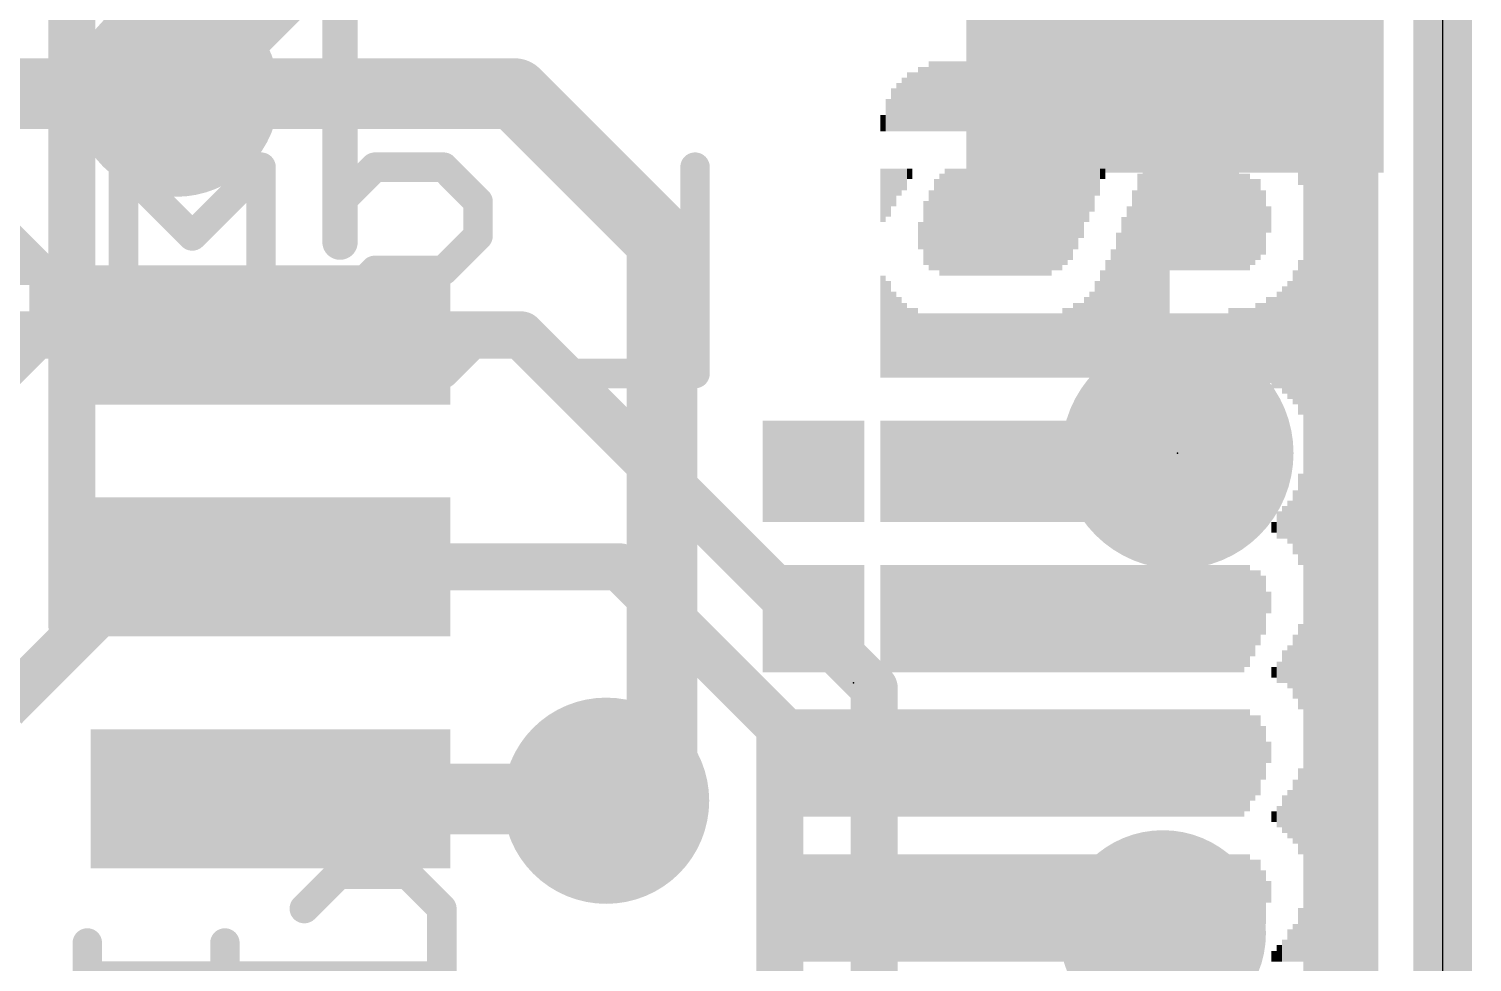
# Model space of a CAD drawing. Extents: x -0.1 to 25.5, y -0.1 to 17.9.
# Drawn here: x 19.3 to 25.53, y 7.69 to 11.71 of the extents above; entities that cross this region are included whole.
import ezdxf

# ---------------------------------------------------------------- set-up
doc = ezdxf.new("R2010")
doc.units = 0
for name, color, linetype in [('1', 12, 'CONTINUOUS'), ('16', 5, 'CONTINUOUS'), ('18', 110, 'CONTINUOUS'), ('20', 53, 'CONTINUOUS'), ('21', 40, 'CONTINUOUS'), ('22', 6, 'CONTINUOUS'), ('23', 40, 'CONTINUOUS')]:
    doc.layers.add(name, color=color, linetype=linetype)

# ---------------------------------------------------------------- blocks, each defined once
blk = doc.blocks.new('RECT')
blk.add_solid([(-0.5, -0.5), (0.5, -0.5), (-0.5, 0.5), (0.5, 0.5)])
blk = doc.blocks.new('PIE')
at = {"const_width": 0.5}
blk.add_lwpolyline([(0, -0.25, 1), (0, 0.25, 1), (0, -0.25)], format="xyb", dxfattribs=at)
blk = doc.blocks.new('ROUNDV')
at = {"const_width": 0.5}
blk.add_lwpolyline([(0, -0.25, 1), (0, 0.25, 1), (0, -0.25)], format="xyb", dxfattribs=at)

msp = doc.modelspace()

# ---------------------------------------------------------------- linework, layer by layer
at = {"layer": '1'}
for points, const_width in [([(25.4, 17.78), (25.4, 0)], 0.254), ([(18.9285, 11.43), (19.939, 11.43)], 0.3048), ([(19.0125, 10.39), (20.346, 10.39)], 0.2032), ([(20.346, 10.39), (21.4267, 10.39)], 0.2032), ([(21.4267, 10.39), (22.9489, 8.8678)], 0.2032), ([(19.804, 9.39), (19.2007, 8.7867)], 0.2032), ([(20.346, 9.39), (19.804, 9.39)], 0.2032), ([(21.852, 9.39), (20.346, 9.39)], 0.2032), ([(22.5425, 8.6995), (21.852, 9.39)], 0.2032), ([(22.9489, 8.8678), (22.9489, 6.4992)], 0.2032), ([(22.5425, 6.6675), (22.5425, 8.6995)], 0.2032), ([(20.346, 8.39), (21.7852, 8.39)], 0.3048), ([(21.7852, 8.39), (21.7932, 8.382)], 0.3048)]:
    msp.add_lwpolyline(points, dxfattribs=dict(at, const_width=const_width))
for points, const_width in [([(19.939, 11.3538, 1), (19.939, 11.5062)], 0.1524), ([(20.346, 10.4408, 1), (20.346, 10.3392)], 0.1016), ([(20.346, 10.3392, 1), (20.346, 10.4408)], 0.1016), ([(21.4627, 10.4259, 1), (21.3908, 10.3541)], 0.1016), ([(21.4267, 10.3392, 1), (21.4267, 10.4408)], 0.1016), ([(19.804, 9.4408, 1), (19.804, 9.3392)], 0.1016), ([(19.8399, 9.3541, 1), (19.7681, 9.4259)], 0.1016), ([(20.346, 9.4408, 1), (20.346, 9.3392)], 0.1016), ([(20.346, 9.3392, 1), (20.346, 9.4408)], 0.1016), ([(21.8879, 9.4259, 1), (21.8161, 9.3541)], 0.1016), ([(21.852, 9.3392, 1), (21.852, 9.4408)], 0.1016), ([(22.9997, 8.8678, 1), (22.8981, 8.8678)], 0.1016), ([(22.913, 8.8319, 1), (22.9848, 8.9038)], 0.1016), ([(22.5933, 8.6995, 1), (22.4917, 8.6995)], 0.1016), ([(22.5066, 8.6636, 1), (22.5784, 8.7354)], 0.1016), ([(20.346, 8.4662, 1), (20.346, 8.3138)], 0.1524), ([(21.8391, 8.4439, 1), (21.7313, 8.3361)], 0.1524), ([(21.7852, 8.3138, 1), (21.7852, 8.4662)], 0.1524), ([(21.7393, 8.3281, 1), (21.8471, 8.4359)], 0.1524)]:
    msp.add_lwpolyline(points, format="xyb", dxfattribs=dict(at, const_width=const_width))
at = {"layer": '16'}
for points, const_width in [([(25.4, 17.78), (25.4, 0)], 0.254), ([(20.574, 12.065), (19.939, 11.43)], 0.3048), ([(19.939, 11.43), (21.3995, 11.43)], 0.3048), ([(21.3995, 11.43), (22.0345, 10.795)], 0.3048), ([(22.0345, 8.382), (22.0345, 10.795)], 0.3048), ([(21.7932, 8.382), (22.0345, 8.382)], 0.3048)]:
    msp.add_lwpolyline(points, dxfattribs=dict(at, const_width=const_width))
at = {"layer": '16', "const_width": 0.1524}
for points in [[(19.939, 11.5062, 1), (19.939, 11.3538)], [(21.4534, 11.4839, 1), (21.3456, 11.3761)], [(21.3995, 11.3538, 1), (21.3995, 11.5062)], [(19.8851, 11.4839, 1), (19.9929, 11.3761)], [(22.1107, 10.795, 1), (21.9583, 10.795)], [(21.9806, 10.7411, 1), (22.0884, 10.8489)], [(21.7932, 8.4582, 1), (21.7932, 8.3058)], [(22.0345, 8.3058, 1), (22.0345, 8.4582)], [(21.9583, 8.382, 1), (22.1107, 8.382)]]:
    msp.add_lwpolyline(points, format="xyb", dxfattribs=at)
at = {"layer": '20'}
msp.add_line((25.4, 2.54), (25.4, 15.24), dxfattribs=at)
at = {"layer": '21'}
for points, const_width in [([(19.4895, 11.941), (19.4895, 9.141)], 0.2032), ([(20.646, 10.79), (20.646, 11.99)], 0.1524), ([(24.946, 6.79), (24.946, 10.99)], 0.1524)]:
    msp.add_lwpolyline(points, dxfattribs=dict(at, const_width=const_width))
for points, const_width in [([(24.9841, 10.99, 1), (24.9079, 10.99)], 0.0762), ([(20.6079, 10.79, 1), (20.6841, 10.79)], 0.0762), ([(19.4387, 9.141, 1), (19.5403, 9.141)], 0.1016)]:
    msp.add_lwpolyline(points, format="xyb", dxfattribs=dict(at, const_width=const_width))
at = {"layer": '22', "const_width": 0.127}
for points in [[(20.0089, 10.8167), (19.7123, 11.1133)], [(19.7123, 11.1133), (19.7123, 10.2235)], [(20.3055, 11.1133), (20.0089, 10.8167)], [(20.3055, 10.2235), (20.3055, 11.1133)], [(20.6478, 10.965), (20.7961, 11.1133)], [(20.7961, 11.1133), (21.0927, 11.1133)], [(21.0927, 11.1133), (21.241, 10.965)], [(22.1765, 11.1133), (22.1765, 10.2235)], [(19.0734, 10.965), (19.37, 10.6684)], [(21.241, 10.965), (21.241, 10.8167)], [(21.241, 10.8167), (21.0927, 10.6684)], [(18.9251, 10.6684), (19.37, 10.6684)], [(19.37, 10.6684), (19.37, 10.3718)], [(20.7961, 10.6684), (20.6478, 10.5201)], [(21.0927, 10.6684), (20.7961, 10.6684)], [(20.6478, 10.5201), (20.6478, 10.3718)], [(19.37, 10.3718), (19.2217, 10.2235)], [(20.6478, 10.3718), (20.7961, 10.2235)], [(21.0927, 10.2235), (21.241, 10.3718)], [(20.7961, 10.2235), (21.0927, 10.2235)], [(22.1765, 10.2235), (21.5834, 10.2235)], [(20.4919, 7.917), (20.6402, 8.0653)], [(20.6402, 8.0653), (20.9368, 8.0653)], [(20.9368, 8.0653), (21.0851, 7.917)], [(21.0851, 7.917), (21.0851, 7.3238)], [(19.5564, 7.7687), (19.5564, 7.0272)], [(20.1496, 7.7687), (20.1496, 7.3238)]]:
    msp.add_lwpolyline(points, dxfattribs=at)
at = {"layer": '22', "const_width": 0.0635}
for points in [[(19.7441, 11.1133, 1), (19.6806, 11.1133)], [(19.7348, 11.1357, 1), (19.6899, 11.0908)], [(20.3372, 11.1133, 1), (20.2737, 11.1133)], [(20.3279, 11.0908, 1), (20.283, 11.1357)], [(20.7961, 11.145, 1), (20.7961, 11.0815)], [(20.8186, 11.0908, 1), (20.7737, 11.1357)], [(21.1152, 11.1357, 1), (21.0703, 11.0908)], [(21.0927, 11.0815, 1), (21.0927, 11.145)], [(22.2083, 11.1133, 1), (22.1448, 11.1133)], [(20.6254, 10.9874, 1), (20.6703, 10.9425)], [(21.2728, 10.965, 1), (21.2093, 10.965)], [(21.2186, 10.9425, 1), (21.2635, 10.9874)], [(19.9865, 10.8391, 1), (20.0314, 10.7942)], [(19.9865, 10.7942, 1), (20.0314, 10.8391)], [(21.2093, 10.8167, 1), (21.2728, 10.8167)], [(21.2635, 10.7942, 1), (21.2186, 10.8391)], [(19.4017, 10.6684, 1), (19.3382, 10.6684)], [(19.3475, 10.6459, 1), (19.3924, 10.6908)], [(19.37, 10.6366, 1), (19.37, 10.7001)], [(20.7961, 10.7001, 1), (20.7961, 10.6366)], [(20.8186, 10.6459, 1), (20.7737, 10.6908)], [(21.0703, 10.6908, 1), (21.1152, 10.6459)], [(21.0927, 10.6366, 1), (21.0927, 10.7001)], [(20.6796, 10.5201, 1), (20.6161, 10.5201)], [(20.6254, 10.5425, 1), (20.6703, 10.4976)], [(19.3382, 10.3718, 1), (19.4017, 10.3718)], [(19.3924, 10.3493, 1), (19.3475, 10.3942)], [(20.6161, 10.3718, 1), (20.6796, 10.3718)], [(20.6703, 10.3942, 1), (20.6254, 10.3493)], [(21.2635, 10.3493, 1), (21.2186, 10.3942)], [(20.7961, 10.2553, 1), (20.7961, 10.1918)], [(20.7737, 10.201, 1), (20.8186, 10.246)], [(21.0703, 10.246, 1), (21.1152, 10.201)], [(21.0927, 10.1918, 1), (21.0927, 10.2553)], [(21.5834, 10.2553, 1), (21.5834, 10.1918)], [(22.1765, 10.1918, 1), (22.1765, 10.2553)], [(19.6806, 10.2235, 1), (19.7441, 10.2235)], [(20.2737, 10.2235, 1), (20.3372, 10.2235)], [(22.1448, 10.2235, 1), (22.2083, 10.2235)], [(20.6402, 8.097, 1), (20.6402, 8.0335)], [(20.6627, 8.0428, 1), (20.6178, 8.0877)], [(20.9593, 8.0877, 1), (20.9144, 8.0428)], [(20.9368, 8.0335, 1), (20.9368, 8.097)], [(20.4695, 7.9394, 1), (20.5144, 7.8945)], [(21.1168, 7.917, 1), (21.0533, 7.917)], [(21.0626, 7.8945, 1), (21.1075, 7.9394)], [(19.5882, 7.7687, 1), (19.5247, 7.7687)], [(20.1813, 7.7687, 1), (20.1178, 7.7687)]]:
    msp.add_lwpolyline(points, format="xyb", dxfattribs=at)
at = {"layer": '23'}
for p in [(24.257, 9.8806), (22.86, 8.89)]:
    msp.add_point(p, dxfattribs=at)

# ---------------------------------------------------------------- block references
at = {"layer": '1', "rotation": 180}
for p, xscale, yscale in [((24.246, 11.69), 1.8, 1.2), ((20.346, 10.39), 1.55, 0.6), ((20.346, 9.39), 1.55, 0.6), ((20.346, 8.39), 1.55, 0.6), ((20.346, 7.39), 1.55, 0.6)]:
    msp.add_blockref('RECT', p, dxfattribs=dict(at, xscale=xscale, yscale=yscale))
at = {"layer": '1'}
msp.add_blockref('PIE', (24.257, 9.8806), dxfattribs=at)
at = {"layer": '18', "xscale": 0.889, "yscale": 0.889}
for p in [(19.939, 11.43), (19.939, 11.43), (21.7932, 8.382), (21.7932, 8.382), (24.1935, 7.8105), (24.1935, 7.8105)]:
    msp.add_blockref('ROUNDV', p, dxfattribs=at)
at = {"layer": '22', "rotation": 90}
for p, xscale, yscale in [((23.1024, 11.3944), 0.254, 0.0231), ((23.1256, 11.3944), 0.254, 0.0231), ((23.1487, 11.4059), 0.2769, 0.0231), ((23.1718, 11.4059), 0.2769, 0.0231), ((23.1949, 11.4186), 0.3023, 0.0231), ((23.218, 11.4186), 0.3023, 0.0231), ((23.241, 11.4186), 0.3023, 0.0229), ((23.264, 11.4186), 0.3023, 0.0231), ((23.2871, 11.4186), 0.3023, 0.0231), ((23.3102, 11.4186), 0.3023, 0.0231), ((23.3333, 11.4186), 0.3023, 0.0231), ((23.3564, 11.4186), 0.3023, 0.0231), ((23.3796, 11.4186), 0.3023, 0.0231), ((23.4027, 11.4186), 0.3023, 0.0231), ((23.4258, 11.4186), 0.3023, 0.0231), ((23.4489, 11.4186), 0.3023, 0.0231), ((23.472, 11.4186), 0.3023, 0.0231), ((23.495, 11.4186), 0.3023, 0.0229), ((23.518, 11.4186), 0.3023, 0.0231), ((23.5411, 11.4186), 0.3023, 0.0231), ((23.5642, 11.4186), 0.3023, 0.0231), ((23.5873, 11.4186), 0.3023, 0.0231), ((23.6104, 11.4186), 0.3023, 0.0231), ((23.6336, 11.4186), 0.3023, 0.0231), ((23.6567, 11.4186), 0.3023, 0.0231), ((23.6798, 11.4186), 0.3023, 0.0231), ((23.7029, 11.4186), 0.3023, 0.0231), ((23.726, 11.4186), 0.3023, 0.0231), ((23.749, 11.4186), 0.3023, 0.0229), ((23.772, 11.4186), 0.3023, 0.0231), ((23.7951, 11.4186), 0.3023, 0.0231), ((23.8182, 11.4186), 0.3023, 0.0231), ((23.8413, 11.4186), 0.3023, 0.0231), ((23.8644, 11.4186), 0.3023, 0.0231), ((23.8876, 11.4186), 0.3023, 0.0231), ((23.9107, 11.4186), 0.3023, 0.0231), ((23.9338, 11.4186), 0.3023, 0.0231), ((23.9569, 11.4186), 0.3023, 0.0231), ((23.98, 11.4186), 0.3023, 0.0231), ((24.003, 11.4186), 0.3023, 0.0229), ((24.026, 11.4186), 0.3023, 0.0231), ((24.0491, 11.4186), 0.3023, 0.0231), ((24.0722, 11.4186), 0.3023, 0.0231), ((24.0953, 11.4186), 0.3023, 0.0231), ((24.1184, 11.4186), 0.3023, 0.0231), ((24.1416, 11.4186), 0.3023, 0.0231), ((24.1647, 11.4186), 0.3023, 0.0231), ((24.1878, 11.4186), 0.3023, 0.0231), ((24.2109, 11.4186), 0.3023, 0.0231), ((24.234, 11.4186), 0.3023, 0.0231), ((24.257, 11.4186), 0.3023, 0.0229), ((24.28, 11.4186), 0.3023, 0.0231), ((24.3031, 11.4186), 0.3023, 0.0231), ((24.3262, 11.4186), 0.3023, 0.0231), ((24.3493, 11.4186), 0.3023, 0.0231), ((24.3724, 11.4186), 0.3023, 0.0231), ((24.3956, 11.4186), 0.3023, 0.0231), ((24.4187, 11.4186), 0.3023, 0.0231), ((24.4418, 11.4186), 0.3023, 0.0231), ((24.4649, 11.4186), 0.3023, 0.0231), ((24.488, 11.4186), 0.3023, 0.0231), ((24.511, 11.4186), 0.3023, 0.0229), ((24.534, 11.4186), 0.3023, 0.0231), ((24.5571, 11.4071), 0.3251, 0.0231), ((24.5802, 11.4071), 0.3251, 0.0231), ((24.6033, 11.4071), 0.3251, 0.0231), ((24.6264, 11.3957), 0.348, 0.0231), ((24.6496, 11.3957), 0.348, 0.0231), ((24.6727, 11.3843), 0.3708, 0.0231), ((24.6958, 11.3843), 0.3708, 0.0231), ((24.7189, 11.3728), 0.3937, 0.0231), ((24.742, 11.35), 0.4394, 0.0231), ((24.765, 11.3386), 0.4623, 0.0229), ((24.788, 11.303), 0.5334, 0.0231), ((24.8111, 8.81), 5.5194, 0.0231), ((24.8342, 8.81), 5.5194, 0.0231), ((24.8573, 8.81), 5.5194, 0.0231), ((24.8804, 8.81), 5.5194, 0.0231), ((24.9036, 8.81), 5.5194, 0.0231), ((24.9267, 8.7973), 5.494, 0.0231), ((24.9498, 8.7973), 5.494, 0.0231), ((24.9729, 8.7859), 5.4712, 0.0231), ((24.996, 8.7859), 5.4712, 0.0231), ((23.0331, 11.3602), 0.1854, 0.0231), ((23.0562, 11.3716), 0.2083, 0.0231), ((23.0793, 11.383), 0.2311, 0.0231), ((25.019, 8.7744), 5.4483, 0.0229), ((25.042, 8.763), 5.4254, 0.0231), ((25.0651, 8.7516), 5.4026, 0.0231), ((23.01, 11.3373), 0.1397, 0.0231), ((25.0882, 8.7287), 5.3569, 0.0231), ((22.987, 11.303), 0.0711, 0.0229), ((25.1113, 8.6944), 5.2883, 0.0231), ((22.987, 10.9919), 0.2311, 0.0229), ((23.01, 11.0033), 0.2083, 0.0231), ((23.0331, 11.0261), 0.1626, 0.0231), ((23.0562, 11.049), 0.1168, 0.0231), ((23.0793, 11.0604), 0.094, 0.0231), ((23.1024, 11.0846), 0.0457, 0.0231), ((23.241, 10.8649), 0.4394, 0.0229), ((23.264, 10.8763), 0.4623, 0.0231), ((23.2871, 10.8763), 0.4623, 0.0231), ((23.3102, 10.8763), 0.4623, 0.0231), ((23.3333, 10.8763), 0.4623, 0.0231), ((23.3564, 10.8763), 0.4623, 0.0231), ((23.3796, 10.8763), 0.4623, 0.0231), ((23.4027, 10.8763), 0.4623, 0.0231), ((23.4258, 10.8763), 0.4623, 0.0231), ((23.4489, 10.8763), 0.4623, 0.0231), ((23.472, 10.8763), 0.4623, 0.0231), ((23.495, 10.8763), 0.4623, 0.0229), ((23.518, 10.8763), 0.4623, 0.0231), ((23.5411, 10.8763), 0.4623, 0.0231), ((23.5642, 10.8763), 0.4623, 0.0231), ((23.5873, 10.8763), 0.4623, 0.0231), ((23.6104, 10.8763), 0.4623, 0.0231), ((23.6336, 10.8763), 0.4623, 0.0231), ((23.6567, 10.8763), 0.4623, 0.0231), ((23.6798, 10.8763), 0.4623, 0.0231), ((23.7029, 10.8763), 0.4623, 0.0231), ((23.726, 10.8877), 0.4394, 0.0231), ((23.749, 10.8877), 0.4394, 0.0229), ((23.772, 10.8991), 0.4166, 0.0231), ((23.7951, 10.9106), 0.3937, 0.0231), ((23.8182, 10.9334), 0.348, 0.0231), ((23.8413, 10.9576), 0.2997, 0.0231), ((23.8644, 10.9919), 0.2311, 0.0231), ((23.8876, 11.0147), 0.1854, 0.0231), ((23.9107, 11.049), 0.1168, 0.0231), ((23.9338, 11.0846), 0.0457, 0.0231), ((24.0953, 10.6451), 0.8788, 0.0231), ((24.1184, 10.6566), 0.9017, 0.0231), ((24.1416, 10.6566), 0.9017, 0.0231), ((24.1647, 10.6566), 0.9017, 0.0231), ((24.1878, 10.6566), 0.9017, 0.0231), ((24.2109, 10.6566), 0.9017, 0.0231), ((24.234, 10.8877), 0.4394, 0.0231), ((24.257, 10.8877), 0.4394, 0.0229), ((24.28, 10.8877), 0.4394, 0.0231), ((24.3031, 10.8877), 0.4394, 0.0231), ((24.3262, 10.8877), 0.4394, 0.0231), ((24.3493, 10.8877), 0.4394, 0.0231), ((24.3724, 10.8877), 0.4394, 0.0231), ((24.3956, 10.8877), 0.4394, 0.0231), ((24.4187, 10.8877), 0.4394, 0.0231), ((24.4418, 10.8877), 0.4394, 0.0231), ((24.4649, 10.8877), 0.4394, 0.0231), ((24.488, 10.8877), 0.4394, 0.0231), ((24.511, 10.8877), 0.4394, 0.0229), ((24.534, 10.8763), 0.4166, 0.0231), ((24.5571, 10.8763), 0.4166, 0.0231), ((23.218, 10.8649), 0.3937, 0.0231), ((24.5802, 10.8763), 0.3708, 0.0231), ((24.6033, 10.8877), 0.348, 0.0231), ((23.1718, 10.8293), 0.2769, 0.0231), ((23.1949, 10.8407), 0.3454, 0.0231), ((24.0722, 10.6096), 0.8077, 0.0231), ((24.6264, 10.875), 0.2769, 0.0231), ((24.026, 10.5524), 0.6934, 0.0231), ((24.0491, 10.5753), 0.7391, 0.0231), ((24.6496, 10.8877), 0.1143, 0.0231), ((23.1487, 10.8179), 0.1168, 0.0231), ((24.003, 10.5181), 0.6248, 0.0229), ((23.9569, 10.4597), 0.508, 0.0231), ((23.98, 10.4826), 0.5537, 0.0231), ((24.788, 10.3797), 0.668, 0.0231), ((22.987, 10.4254), 0.4394, 0.0229), ((23.9338, 10.4369), 0.4623, 0.0231), ((24.765, 10.3797), 0.5766, 0.0229), ((23.01, 10.414), 0.4166, 0.0231), ((23.9107, 10.414), 0.4166, 0.0231), ((24.7189, 10.3683), 0.4623, 0.0231), ((24.742, 10.3683), 0.508, 0.0231), ((23.0331, 10.3911), 0.3708, 0.0231), ((23.0562, 10.3797), 0.348, 0.0231), ((23.0793, 10.367), 0.3226, 0.0231), ((23.8182, 10.367), 0.3226, 0.0231), ((23.8413, 10.367), 0.3226, 0.0231), ((23.8644, 10.3797), 0.348, 0.0231), ((23.8876, 10.3911), 0.3708, 0.0231), ((24.6033, 10.3556), 0.3454, 0.0231), ((24.6264, 10.3556), 0.3454, 0.0231), ((24.6496, 10.3683), 0.3708, 0.0231), ((24.6727, 10.3568), 0.3937, 0.0231), ((24.6958, 10.3683), 0.4166, 0.0231), ((23.1024, 10.3556), 0.2997, 0.0231), ((23.1256, 10.3556), 0.2997, 0.0231), ((23.1487, 10.3442), 0.2769, 0.0231), ((23.1718, 10.3442), 0.2769, 0.0231), ((23.1949, 10.3442), 0.2769, 0.0231), ((23.218, 10.3442), 0.2769, 0.0231), ((23.241, 10.3442), 0.2769, 0.0229), ((23.264, 10.3442), 0.2769, 0.0231), ((23.2871, 10.3442), 0.2769, 0.0231), ((23.3102, 10.3442), 0.2769, 0.0231), ((23.3333, 10.3442), 0.2769, 0.0231), ((23.3564, 10.3442), 0.2769, 0.0231), ((23.3796, 10.3442), 0.2769, 0.0231), ((23.4027, 10.3442), 0.2769, 0.0231), ((23.4258, 10.3442), 0.2769, 0.0231), ((23.4489, 10.3442), 0.2769, 0.0231), ((23.472, 10.3442), 0.2769, 0.0231), ((23.495, 10.3442), 0.2769, 0.0229), ((23.518, 10.3442), 0.2769, 0.0231), ((23.5411, 10.3442), 0.2769, 0.0231), ((23.5642, 10.3442), 0.2769, 0.0231), ((23.5873, 10.3442), 0.2769, 0.0231), ((23.6104, 10.3442), 0.2769, 0.0231), ((23.6336, 10.3442), 0.2769, 0.0231), ((23.6567, 10.3442), 0.2769, 0.0231), ((23.6798, 10.3442), 0.2769, 0.0231), ((23.7029, 10.3442), 0.2769, 0.0231), ((23.726, 10.3442), 0.2769, 0.0231), ((23.749, 10.3442), 0.2769, 0.0229), ((23.772, 10.3556), 0.2997, 0.0231), ((23.7951, 10.3556), 0.2997, 0.0231), ((24.234, 10.3442), 0.2769, 0.0231), ((24.257, 10.3442), 0.2769, 0.0229), ((24.28, 10.3442), 0.2769, 0.0231), ((24.3031, 10.3442), 0.2769, 0.0231), ((24.3262, 10.3442), 0.2769, 0.0231), ((24.3493, 10.3442), 0.2769, 0.0231), ((24.3724, 10.3442), 0.2769, 0.0231), ((24.3956, 10.3442), 0.2769, 0.0231), ((24.4187, 10.3442), 0.2769, 0.0231), ((24.4418, 10.3442), 0.2769, 0.0231), ((24.4649, 10.3442), 0.2769, 0.0231), ((24.488, 10.3556), 0.2997, 0.0231), ((24.511, 10.3556), 0.2997, 0.0229), ((24.534, 10.3556), 0.2997, 0.0231), ((24.5571, 10.3556), 0.2997, 0.0231), ((24.5802, 10.3442), 0.3226, 0.0231), ((22.479, 9.8019), 0.4369, 0.0229), ((22.502, 9.8019), 0.4369, 0.0231), ((22.5251, 9.8019), 0.4369, 0.0231), ((22.5482, 9.8019), 0.4369, 0.0231), ((22.5713, 9.8019), 0.4369, 0.0231), ((22.5944, 9.8019), 0.4369, 0.0231), ((22.6176, 9.8019), 0.4369, 0.0231), ((22.6407, 9.8019), 0.4369, 0.0231), ((22.6638, 9.8019), 0.4369, 0.0231), ((22.6869, 9.8019), 0.4369, 0.0231), ((22.71, 9.8019), 0.4369, 0.0231), ((22.733, 9.8019), 0.4369, 0.0229), ((22.756, 9.8019), 0.4369, 0.0231), ((22.7791, 9.8019), 0.4369, 0.0231), ((22.8022, 9.8019), 0.4369, 0.0231), ((22.8253, 9.8019), 0.4369, 0.0231), ((22.8484, 9.8019), 0.4369, 0.0231), ((22.8716, 9.8019), 0.4369, 0.0231), ((22.8947, 9.8019), 0.4369, 0.0231), ((22.987, 9.8019), 0.4369, 0.0229), ((23.01, 9.8019), 0.4369, 0.0231), ((23.0331, 9.8019), 0.4369, 0.0231), ((23.0562, 9.8019), 0.4369, 0.0231), ((23.0793, 9.8019), 0.4369, 0.0231), ((23.1024, 9.8019), 0.4369, 0.0231), ((23.1256, 9.8019), 0.4369, 0.0231), ((23.1487, 9.8019), 0.4369, 0.0231), ((23.1718, 9.8019), 0.4369, 0.0231), ((23.1949, 9.8019), 0.4369, 0.0231), ((23.218, 9.8019), 0.4369, 0.0231), ((23.241, 9.8019), 0.4369, 0.0229), ((23.264, 9.8019), 0.4369, 0.0231), ((23.2871, 9.8019), 0.4369, 0.0231), ((23.3102, 9.8019), 0.4369, 0.0231), ((23.3333, 9.8019), 0.4369, 0.0231), ((23.3564, 9.8019), 0.4369, 0.0231), ((23.3796, 9.8019), 0.4369, 0.0231), ((23.4027, 9.8019), 0.4369, 0.0231), ((23.4258, 9.8019), 0.4369, 0.0231), ((23.4489, 9.8019), 0.4369, 0.0231), ((23.472, 9.8019), 0.4369, 0.0231), ((23.495, 9.8019), 0.4369, 0.0229), ((23.518, 9.8019), 0.4369, 0.0231), ((23.5411, 9.8019), 0.4369, 0.0231), ((23.5642, 9.8019), 0.4369, 0.0231), ((23.5873, 9.8019), 0.4369, 0.0231), ((23.6104, 9.8019), 0.4369, 0.0231), ((23.6336, 9.8019), 0.4369, 0.0231), ((23.6567, 9.8019), 0.4369, 0.0231), ((23.6798, 9.8019), 0.4369, 0.0231), ((23.7029, 9.8019), 0.4369, 0.0231), ((23.726, 9.8019), 0.4369, 0.0231), ((23.749, 9.8019), 0.4369, 0.0229), ((23.772, 9.8019), 0.4369, 0.0231), ((23.7951, 9.8019), 0.4369, 0.0231), ((23.8182, 9.8019), 0.4369, 0.0231), ((23.8413, 9.8019), 0.4369, 0.0231), ((23.8644, 9.8019), 0.4369, 0.0231), ((23.8876, 9.8019), 0.4369, 0.0231), ((23.9107, 9.8019), 0.4369, 0.0231), ((23.9338, 9.8019), 0.4369, 0.0231), ((23.9569, 9.8019), 0.4369, 0.0231), ((23.98, 9.8019), 0.4369, 0.0231), ((24.003, 9.8019), 0.4369, 0.0229), ((24.026, 9.8019), 0.4369, 0.0231), ((24.0491, 9.8019), 0.4369, 0.0231), ((24.0722, 9.8019), 0.4369, 0.0231), ((24.0953, 9.8019), 0.4369, 0.0231), ((24.1184, 9.8019), 0.4369, 0.0231), ((24.1416, 9.8019), 0.4369, 0.0231), ((24.1647, 9.8019), 0.4369, 0.0231), ((24.1878, 9.8019), 0.4369, 0.0231), ((24.2109, 9.8019), 0.4369, 0.0231), ((24.234, 9.8019), 0.4369, 0.0231), ((24.257, 9.8019), 0.4369, 0.0229), ((24.28, 9.8019), 0.4369, 0.0231), ((24.3031, 9.8019), 0.4369, 0.0231), ((24.3262, 9.8019), 0.4369, 0.0231), ((24.3493, 9.8019), 0.4369, 0.0231), ((24.3724, 9.8019), 0.4369, 0.0231), ((24.3956, 9.8019), 0.4369, 0.0231), ((24.4187, 9.8019), 0.4369, 0.0231), ((24.4418, 9.8019), 0.4369, 0.0231), ((24.4649, 9.8019), 0.4369, 0.0231), ((24.488, 9.8019), 0.4369, 0.0231), ((24.511, 9.8019), 0.4369, 0.0229), ((24.534, 9.8019), 0.4369, 0.0231), ((24.5571, 9.8133), 0.414, 0.0231), ((24.5802, 9.8247), 0.3912, 0.0231), ((24.6033, 9.8361), 0.3226, 0.0231), ((24.6264, 9.8476), 0.254, 0.0231), ((24.6496, 9.8603), 0.0914, 0.0231), ((24.788, 9.5949), 0.3937, 0.0231), ((24.765, 9.5822), 0.2769, 0.0229), ((24.7189, 9.5822), 0.1397, 0.0231), ((24.742, 9.5822), 0.1854, 0.0231), ((24.6727, 9.5606), 0.0457, 0.0231), ((24.6958, 9.5707), 0.1168, 0.0231), ((22.479, 9.1669), 0.4623, 0.0229), ((22.502, 9.1669), 0.4623, 0.0231), ((22.5251, 9.1669), 0.4623, 0.0231), ((22.5482, 9.1669), 0.4623, 0.0231), ((22.5713, 9.1669), 0.4623, 0.0231), ((22.5944, 9.1669), 0.4623, 0.0231), ((22.6176, 9.1669), 0.4623, 0.0231), ((22.6407, 9.1669), 0.4623, 0.0231), ((22.6638, 9.1669), 0.4623, 0.0231), ((22.6869, 9.1669), 0.4623, 0.0231), ((22.71, 9.1669), 0.4623, 0.0231), ((22.733, 9.1669), 0.4623, 0.0229), ((22.756, 9.1669), 0.4623, 0.0231), ((22.7791, 9.1669), 0.4623, 0.0231), ((22.8022, 9.1669), 0.4623, 0.0231), ((22.8253, 9.1669), 0.4623, 0.0231), ((22.8484, 9.1669), 0.4623, 0.0231), ((22.8716, 9.1669), 0.4623, 0.0231), ((22.8947, 9.1669), 0.4623, 0.0231), ((22.987, 9.1669), 0.4623, 0.0229), ((23.01, 9.1669), 0.4623, 0.0231), ((23.0331, 9.1669), 0.4623, 0.0231), ((23.0562, 9.1669), 0.4623, 0.0231), ((23.0793, 9.1669), 0.4623, 0.0231), ((23.1024, 9.1669), 0.4623, 0.0231), ((23.1256, 9.1669), 0.4623, 0.0231), ((23.1487, 9.1669), 0.4623, 0.0231), ((23.1718, 9.1669), 0.4623, 0.0231), ((23.1949, 9.1669), 0.4623, 0.0231), ((23.218, 9.1669), 0.4623, 0.0231), ((23.241, 9.1669), 0.4623, 0.0229), ((23.264, 9.1669), 0.4623, 0.0231), ((23.2871, 9.1669), 0.4623, 0.0231), ((23.3102, 9.1669), 0.4623, 0.0231), ((23.3333, 9.1669), 0.4623, 0.0231), ((23.3564, 9.1669), 0.4623, 0.0231), ((23.3796, 9.1669), 0.4623, 0.0231), ((23.4027, 9.1669), 0.4623, 0.0231), ((23.4258, 9.1669), 0.4623, 0.0231), ((23.4489, 9.1669), 0.4623, 0.0231), ((23.472, 9.1669), 0.4623, 0.0231), ((23.495, 9.1669), 0.4623, 0.0229), ((23.518, 9.1669), 0.4623, 0.0231), ((23.5411, 9.1669), 0.4623, 0.0231), ((23.5642, 9.1669), 0.4623, 0.0231), ((23.5873, 9.1669), 0.4623, 0.0231), ((23.6104, 9.1669), 0.4623, 0.0231), ((23.6336, 9.1669), 0.4623, 0.0231), ((23.6567, 9.1669), 0.4623, 0.0231), ((23.6798, 9.1669), 0.4623, 0.0231), ((23.7029, 9.1669), 0.4623, 0.0231), ((23.726, 9.1669), 0.4623, 0.0231), ((23.749, 9.1669), 0.4623, 0.0229), ((23.772, 9.1669), 0.4623, 0.0231), ((23.7951, 9.1669), 0.4623, 0.0231), ((23.8182, 9.1669), 0.4623, 0.0231), ((23.8413, 9.1669), 0.4623, 0.0231), ((23.8644, 9.1669), 0.4623, 0.0231), ((23.8876, 9.1669), 0.4623, 0.0231), ((23.9107, 9.1669), 0.4623, 0.0231), ((23.9338, 9.1669), 0.4623, 0.0231), ((23.9569, 9.1669), 0.4623, 0.0231), ((23.98, 9.1669), 0.4623, 0.0231), ((24.003, 9.1669), 0.4623, 0.0229), ((24.026, 9.1669), 0.4623, 0.0231), ((24.0491, 9.1669), 0.4623, 0.0231), ((24.0722, 9.1669), 0.4623, 0.0231), ((24.0953, 9.1669), 0.4623, 0.0231), ((24.1184, 9.1669), 0.4623, 0.0231), ((24.1416, 9.1669), 0.4623, 0.0231), ((24.1647, 9.1669), 0.4623, 0.0231), ((24.1878, 9.1669), 0.4623, 0.0231), ((24.2109, 9.1669), 0.4623, 0.0231), ((24.234, 9.1669), 0.4623, 0.0231), ((24.257, 9.1669), 0.4623, 0.0229), ((24.28, 9.1669), 0.4623, 0.0231), ((24.3031, 9.1669), 0.4623, 0.0231), ((24.3262, 9.1669), 0.4623, 0.0231), ((24.3493, 9.1669), 0.4623, 0.0231), ((24.3724, 9.1669), 0.4623, 0.0231), ((24.3956, 9.1669), 0.4623, 0.0231), ((24.4187, 9.1669), 0.4623, 0.0231), ((24.4418, 9.1669), 0.4623, 0.0231), ((24.4649, 9.1669), 0.4623, 0.0231), ((24.488, 9.1669), 0.4623, 0.0231), ((24.511, 9.1669), 0.4623, 0.0229), ((24.534, 9.1669), 0.4623, 0.0231), ((24.5571, 9.1783), 0.4394, 0.0231), ((24.5802, 9.1897), 0.3708, 0.0231), ((24.6033, 9.2139), 0.3226, 0.0231), ((24.6264, 9.2253), 0.254, 0.0231), ((24.6496, 9.2367), 0.094, 0.0231), ((24.765, 8.9599), 0.2769, 0.0229), ((24.788, 8.9599), 0.3683, 0.0231), ((24.7189, 8.9599), 0.1397, 0.0231), ((24.742, 8.9599), 0.1854, 0.0231), ((24.6958, 8.9357), 0.0914, 0.0231), ((24.6727, 8.9357), 0.0457, 0.0231), ((22.479, 8.5446), 0.4623, 0.0229), ((22.502, 8.5446), 0.4623, 0.0231), ((22.5251, 8.5446), 0.4623, 0.0231), ((22.5482, 8.5446), 0.4623, 0.0231), ((22.5713, 8.5446), 0.4623, 0.0231), ((22.5944, 8.5446), 0.4623, 0.0231), ((22.6176, 8.5446), 0.4623, 0.0231), ((22.6407, 8.5446), 0.4623, 0.0231), ((22.6638, 8.5446), 0.4623, 0.0231), ((22.6869, 8.5446), 0.4623, 0.0231), ((22.71, 8.5446), 0.4623, 0.0231), ((22.733, 8.5446), 0.4623, 0.0229), ((22.756, 8.5446), 0.4623, 0.0231), ((22.7791, 8.5446), 0.4623, 0.0231), ((22.8022, 8.5446), 0.4623, 0.0231), ((22.8253, 8.5446), 0.4623, 0.0231), ((22.8484, 8.5446), 0.4623, 0.0231), ((22.8716, 8.5446), 0.4623, 0.0231), ((22.8947, 8.5446), 0.4623, 0.0231), ((22.987, 8.5446), 0.4623, 0.0229), ((23.01, 8.5446), 0.4623, 0.0231), ((23.0331, 8.5446), 0.4623, 0.0231), ((23.0562, 8.5446), 0.4623, 0.0231), ((23.0793, 8.5446), 0.4623, 0.0231), ((23.1024, 8.5446), 0.4623, 0.0231), ((23.1256, 8.5446), 0.4623, 0.0231), ((23.1487, 8.5446), 0.4623, 0.0231), ((23.1718, 8.5446), 0.4623, 0.0231), ((23.1949, 8.5446), 0.4623, 0.0231), ((23.218, 8.5446), 0.4623, 0.0231), ((23.241, 8.5446), 0.4623, 0.0229), ((23.264, 8.5446), 0.4623, 0.0231), ((23.2871, 8.5446), 0.4623, 0.0231), ((23.3102, 8.5446), 0.4623, 0.0231), ((23.3333, 8.5446), 0.4623, 0.0231), ((23.3564, 8.5446), 0.4623, 0.0231), ((23.3796, 8.5446), 0.4623, 0.0231), ((23.4027, 8.5446), 0.4623, 0.0231), ((23.4258, 8.5446), 0.4623, 0.0231), ((23.4489, 8.5446), 0.4623, 0.0231), ((23.472, 8.5446), 0.4623, 0.0231), ((23.495, 8.5446), 0.4623, 0.0229), ((23.518, 8.5446), 0.4623, 0.0231), ((23.5411, 8.5446), 0.4623, 0.0231), ((23.5642, 8.5446), 0.4623, 0.0231), ((23.5873, 8.5446), 0.4623, 0.0231), ((23.6104, 8.5446), 0.4623, 0.0231), ((23.6336, 8.5446), 0.4623, 0.0231), ((23.6567, 8.5446), 0.4623, 0.0231), ((23.6798, 8.5446), 0.4623, 0.0231), ((23.7029, 8.5446), 0.4623, 0.0231), ((23.726, 8.5446), 0.4623, 0.0231), ((23.749, 8.5446), 0.4623, 0.0229), ((23.772, 8.5446), 0.4623, 0.0231), ((23.7951, 8.5446), 0.4623, 0.0231), ((23.8182, 8.5446), 0.4623, 0.0231), ((23.8413, 8.5446), 0.4623, 0.0231), ((23.8644, 8.5446), 0.4623, 0.0231), ((23.8876, 8.5446), 0.4623, 0.0231), ((23.9107, 8.5446), 0.4623, 0.0231), ((23.9338, 8.5446), 0.4623, 0.0231), ((23.9569, 8.5446), 0.4623, 0.0231), ((23.98, 8.5446), 0.4623, 0.0231), ((24.003, 8.5446), 0.4623, 0.0229), ((24.026, 8.5446), 0.4623, 0.0231), ((24.0491, 8.5446), 0.4623, 0.0231), ((24.0722, 8.5446), 0.4623, 0.0231), ((24.0953, 8.5446), 0.4623, 0.0231), ((24.1184, 8.5446), 0.4623, 0.0231), ((24.1416, 8.5446), 0.4623, 0.0231), ((24.1647, 8.5446), 0.4623, 0.0231), ((24.1878, 8.5446), 0.4623, 0.0231), ((24.2109, 8.5446), 0.4623, 0.0231), ((24.234, 8.5446), 0.4623, 0.0231), ((24.257, 8.5446), 0.4623, 0.0229), ((24.28, 8.5446), 0.4623, 0.0231), ((24.3031, 8.5446), 0.4623, 0.0231), ((24.3262, 8.5446), 0.4623, 0.0231), ((24.3493, 8.5446), 0.4623, 0.0231), ((24.3724, 8.5446), 0.4623, 0.0231), ((24.3956, 8.5446), 0.4623, 0.0231), ((24.4187, 8.5446), 0.4623, 0.0231), ((24.4418, 8.5446), 0.4623, 0.0231), ((24.4649, 8.5446), 0.4623, 0.0231), ((24.488, 8.5446), 0.4623, 0.0231), ((24.511, 8.5446), 0.4623, 0.0229), ((24.534, 8.5446), 0.4623, 0.0231), ((24.5571, 8.556), 0.4394, 0.0231), ((24.5802, 8.5662), 0.3683, 0.0231), ((24.6033, 8.5776), 0.3454, 0.0231), ((24.6264, 8.589), 0.2311, 0.0231), ((24.6496, 8.5903), 0.0914, 0.0231), ((24.765, 8.335), 0.2769, 0.0229), ((24.788, 8.3363), 0.3708, 0.0231), ((24.7189, 8.3236), 0.1626, 0.0231), ((24.742, 8.3236), 0.2083, 0.0231), ((24.6958, 8.3134), 0.0914, 0.0231), ((24.6727, 8.3134), 0.0457, 0.0231), ((22.479, 7.9197), 0.4623, 0.0229), ((22.502, 7.9197), 0.4623, 0.0231), ((22.5251, 7.9197), 0.4623, 0.0231), ((22.5482, 7.9197), 0.4623, 0.0231), ((22.5713, 7.9197), 0.4623, 0.0231), ((22.5944, 7.9197), 0.4623, 0.0231), ((22.6176, 7.9197), 0.4623, 0.0231), ((22.6407, 7.9197), 0.4623, 0.0231), ((22.6638, 7.9197), 0.4623, 0.0231), ((22.6869, 7.9197), 0.4623, 0.0231), ((22.71, 7.9197), 0.4623, 0.0231), ((22.733, 7.9197), 0.4623, 0.0229), ((22.756, 7.9197), 0.4623, 0.0231), ((22.7791, 7.9197), 0.4623, 0.0231), ((22.8022, 7.9197), 0.4623, 0.0231), ((22.8253, 7.9197), 0.4623, 0.0231), ((22.8484, 7.9197), 0.4623, 0.0231), ((22.8716, 7.9197), 0.4623, 0.0231), ((22.8947, 7.9197), 0.4623, 0.0231), ((22.987, 7.9197), 0.4623, 0.0229), ((23.01, 7.9197), 0.4623, 0.0231), ((23.0331, 7.9197), 0.4623, 0.0231), ((23.0562, 7.9197), 0.4623, 0.0231), ((23.0793, 7.9197), 0.4623, 0.0231), ((23.1024, 7.9197), 0.4623, 0.0231), ((23.1256, 7.9197), 0.4623, 0.0231), ((23.1487, 7.9197), 0.4623, 0.0231), ((23.1718, 7.9197), 0.4623, 0.0231), ((23.1949, 7.9197), 0.4623, 0.0231), ((23.218, 7.9197), 0.4623, 0.0231), ((23.241, 7.9197), 0.4623, 0.0229), ((23.264, 7.9197), 0.4623, 0.0231), ((23.2871, 7.9197), 0.4623, 0.0231), ((23.3102, 7.9197), 0.4623, 0.0231), ((23.3333, 7.9197), 0.4623, 0.0231), ((23.3564, 7.9197), 0.4623, 0.0231), ((23.3796, 7.9197), 0.4623, 0.0231), ((23.4027, 7.9197), 0.4623, 0.0231), ((23.4258, 7.9197), 0.4623, 0.0231), ((23.4489, 7.9197), 0.4623, 0.0231), ((23.472, 7.9197), 0.4623, 0.0231), ((23.495, 7.9197), 0.4623, 0.0229), ((23.518, 7.9197), 0.4623, 0.0231), ((23.5411, 7.9197), 0.4623, 0.0231), ((23.5642, 7.9197), 0.4623, 0.0231), ((23.5873, 7.9197), 0.4623, 0.0231), ((23.6104, 7.9197), 0.4623, 0.0231), ((23.6336, 7.9197), 0.4623, 0.0231), ((23.6567, 7.9197), 0.4623, 0.0231), ((23.6798, 7.9197), 0.4623, 0.0231), ((23.7029, 7.9197), 0.4623, 0.0231), ((23.726, 7.9197), 0.4623, 0.0231), ((23.749, 7.9197), 0.4623, 0.0229), ((23.772, 7.9197), 0.4623, 0.0231), ((23.7951, 7.9197), 0.4623, 0.0231), ((23.8182, 7.9197), 0.4623, 0.0231), ((23.8413, 7.9197), 0.4623, 0.0231), ((23.8644, 7.9197), 0.4623, 0.0231), ((23.8876, 7.9197), 0.4623, 0.0231), ((23.9107, 7.9197), 0.4623, 0.0231), ((23.9338, 7.9197), 0.4623, 0.0231), ((23.9569, 7.9197), 0.4623, 0.0231), ((23.98, 7.9197), 0.4623, 0.0231), ((24.003, 7.9197), 0.4623, 0.0229), ((24.026, 7.9197), 0.4623, 0.0231), ((24.0491, 7.9197), 0.4623, 0.0231), ((24.0722, 7.9197), 0.4623, 0.0231), ((24.0953, 7.9197), 0.4623, 0.0231), ((24.1184, 7.9197), 0.4623, 0.0231), ((24.1416, 7.9197), 0.4623, 0.0231), ((24.1647, 7.9197), 0.4623, 0.0231), ((24.1878, 7.9197), 0.4623, 0.0231), ((24.2109, 7.9197), 0.4623, 0.0231), ((24.234, 7.9197), 0.4623, 0.0231), ((24.257, 7.9197), 0.4623, 0.0229), ((24.28, 7.9197), 0.4623, 0.0231), ((24.3031, 7.9197), 0.4623, 0.0231), ((24.3262, 7.9197), 0.4623, 0.0231), ((24.3493, 7.9197), 0.4623, 0.0231), ((24.3724, 7.9197), 0.4623, 0.0231), ((24.3956, 7.9197), 0.4623, 0.0231), ((24.4187, 7.9197), 0.4623, 0.0231), ((24.4418, 7.9197), 0.4623, 0.0231), ((24.4649, 7.9197), 0.4623, 0.0231), ((24.488, 7.9197), 0.4623, 0.0231), ((24.511, 7.9197), 0.4623, 0.0229), ((24.534, 7.9197), 0.4623, 0.0231), ((24.5571, 7.9312), 0.4394, 0.0231), ((24.5802, 7.9439), 0.3683, 0.0231), ((24.6033, 7.9667), 0.3226, 0.0231), ((24.6264, 7.9667), 0.2311, 0.0231), ((24.6496, 7.9896), 0.094, 0.0231), ((24.788, 7.8042), 0.2311, 0.0231), ((24.765, 7.7699), 0.1626, 0.0229), ((24.7189, 7.7356), 0.094, 0.0231), ((24.742, 7.7584), 0.1397, 0.0231), ((24.6727, 7.7114), 0.0457, 0.0231), ((24.6958, 7.7241), 0.0711, 0.0231)]:
    msp.add_blockref('RECT', p, dxfattribs=dict(at, xscale=xscale, yscale=yscale))

doc.saveas('drawing.dxf')
